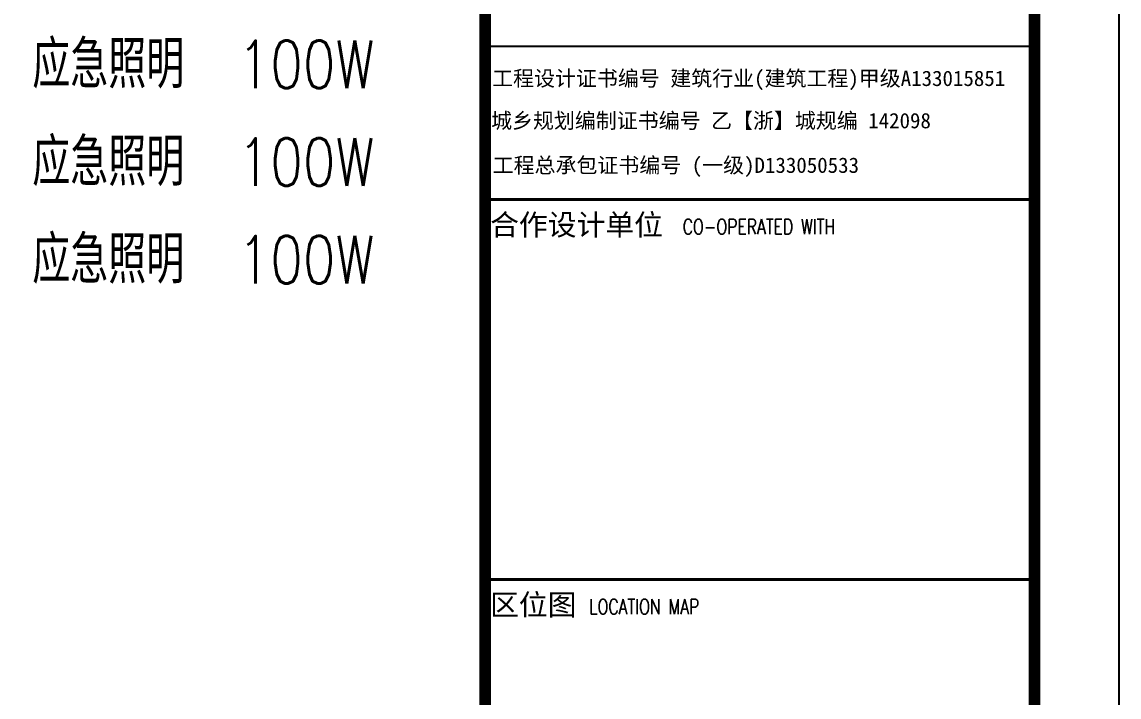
# Model space of a CAD drawing. Extents: x -55118 to 386282, y -631686 to -470886.
# Drawn here: x 58000 to 70982, y -528679 to -520682 of the extents above; entities that cross this region are included whole.
import ezdxf

# ---------------------------------------------------------------- set-up
doc = ezdxf.new("R2010")
doc.units = 0
doc.header["$LTSCALE"] = 1000
doc.header["$MEASUREMENT"] = 0
doc.layers.add('KK', color=6, linetype='CONTINUOUS')
doc.layers.add('图框', color=4, linetype='CONTINUOUS')
doc.styles.add('_HZTXT', font='txt.shx', dxfattribs={"width": 0.8, "bigfont": 'hztxt.shx'})
doc.styles.add('iIcon2', font='')
doc.styles.add('MIMI-TKWZ', font='romanc.shx', dxfattribs={"width": 0.75, "oblique": 15, "bigfont": 'bigfont.shx'})
doc.styles.get('iIcon2').set_extended_font_data('SimSun')

msp = doc.modelspace()

# ---------------------------------------------------------------- linework, layer by layer
at = {"layer": '图框'}
msp.add_line((63481.7, -520971.1), (69981.7, -520971.1), dxfattribs=at)
msp.add_lwpolyline([(-34117.5, -572285.5), (70982.5, -572285.5), (70982.5, -512885.5), (-34117.5, -512885.5)], close=True, dxfattribs=at)
at = {"layer": '图框', "const_width": 140}
for points in [[(-31617.5, -513885.5), (69982.5, -513885.5), (69982.5, -571285.5), (-31617.5, -571285.5)], [(69982.5, -513885.5), (63482.5, -513885.5), (63482.5, -571285.5), (69982.5, -571285.5)]]:
    msp.add_lwpolyline(points, close=True, dxfattribs=at)
at = {"layer": '图框', "const_width": 35}
for points in [[(63482.5, -522785.5), (69982.5, -522785.5)], [(63482.5, -527285.5), (69982.5, -527285.5)]]:
    msp.add_lwpolyline(points, dxfattribs=at)

# ---------------------------------------------------------------- texts
at = {"layer": 'KK', "style": '_HZTXT', "width": 0.8}
for s, p in [('应急照明', (58122.5, -521466.3)), ('100W', (60553.3, -521466.3)), ('应急照明', (58122.5, -522622.5)), ('100W', (60553.3, -522622.5)), ('应急照明', (58122.5, -523778.7)), ('100W', (60553.3, -523778.7))]:
    msp.add_text(s, height=562.13, dxfattribs=at).set_placement(p)
at = {"layer": '图框', "style": 'iIcon2'}
for s, height, p in [('工程设计证书编号 建筑行业(建筑工程)甲级A133015851', 181.8, (63564.1, -521441.4)), ('城乡规划编制证书编号 乙【浙】城规编 142098', 181.8, (63551.3, -521942.3)), ('工程总承包证书编号 (一级)D133050533', 181.8, (63570.1, -522470.1)), ('合作设计单位', 250, (63539.8, -523209.4)), ('区位图 ', 250, (63539.8, -527709.4))]:
    msp.add_text(s, height=height, dxfattribs=at).set_placement(p)
at = {"layer": '图框', "style": 'MIMI-TKWZ', "width": 0.75}
for s, p in [('CO-OPERATED WITH', (65819.4, -523198)), ('LOCATION MAP', (64714.1, -527698))]:
    msp.add_text(s, height=180, dxfattribs=at).set_placement(p)

doc.saveas('drawing.dxf')
